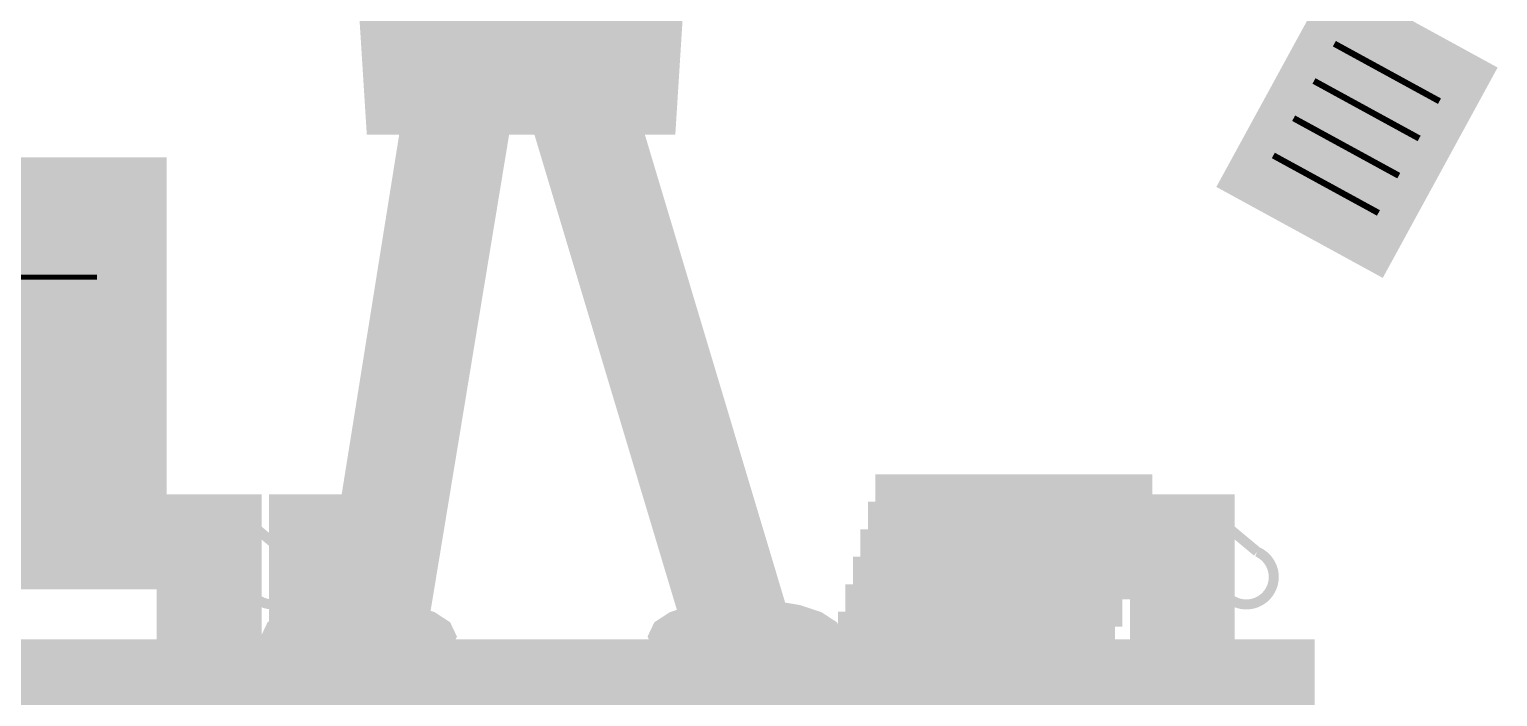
# Model space of a CAD drawing. Header units: millimetres. Extents: x 13 to 1587, y -16 to 1328.
# Drawn here: x 648 to 1236, y 532 to 799 of the extents above; entities that cross this region are included whole.
import ezdxf

# ---------------------------------------------------------------- set-up
doc = ezdxf.new("R2010")
doc.units = ezdxf.units.MM
doc.layers.add('BC_데모', color=7, linetype='Continuous')

msp = doc.modelspace()

# ---------------------------------------------------------------- hatches: boundary and pattern name
at = {"layer": 'BC_데모', "true_color": 0xf5f5f5}
msp.add_hatch(color=7, dxfattribs=at).paths.add_polyline_path([(786, 760), (904, 760), (914, 918), (776, 918)])
at = {"layer": 'BC_데모', "true_color": 0xfcfcf5}
msp.add_hatch(color=7, dxfattribs=at).paths.add_polyline_path([(1127.71, 737.29), (1189.14, 703.73), (1232.29, 782.71), (1170.86, 816.27)])
at = {"layer": 'BC_데모', "true_color": 0x28375a}
for points in [[(800, 762), (838, 762), (805, 562), (768, 562)], [(852, 762), (890, 762), (950, 562), (912, 562)]]:
    msp.add_hatch(color=159, dxfattribs=at).paths.add_polyline_path(points)
at = {"layer": 'BC_데모', "true_color": 0x3c3c3c}
msp.add_hatch(color=250, dxfattribs=at).paths.add_polyline_path([(470, 578), (700, 578), (700, 745), (470, 745)])
at = {"layer": 'BC_데모', "true_color": 0x19232d}
msp.add_hatch(color=250, dxfattribs=at).paths.add_polyline_path([(484, 592), (686, 592), (686, 731), (484, 731)])
at = {"layer": 'BC_데모', "true_color": 0xfafaf5}
for points in [[(990, 607), (1095, 607), (1095, 618), (990, 618)], [(987, 596), (1092, 596), (1092, 607), (987, 607)], [(984, 585), (1089, 585), (1089, 596), (984, 596)], [(981, 574), (1086, 574), (1086, 585), (981, 585)], [(978, 563), (1083, 563), (1083, 574), (978, 574)], [(975, 552), (1080, 552), (1080, 563), (975, 563)]]:
    msp.add_hatch(color=7, dxfattribs=at).paths.add_polyline_path(points)
at = {"layer": 'BC_데모', "true_color": 0xfafafa}
for points in [[(702, 552), (738, 552), (738, 610), (702, 610)], [(747, 552), (783, 552), (783, 610), (747, 610)], [(1092, 552), (1128, 552), (1128, 610), (1092, 610)]]:
    msp.add_hatch(color=7, dxfattribs=at).paths.add_polyline_path(points)
at = {"layer": 'BC_데모', "true_color": 0x8c5a32}
for points in [[(702, 570), (738, 570), (738, 590), (702, 590)], [(747, 570), (783, 570), (783, 590), (747, 590)], [(1092, 570), (1128, 570), (1128, 590), (1092, 590)]]:
    msp.add_hatch(color=37, dxfattribs=at).paths.add_polyline_path(points)
at = {"layer": 'BC_데모', "true_color": 0x141414}
for points in [[(816, 556), (814.24, 559.71), (809.12, 563.05), (801.16, 565.71), (791.12, 567.41), (780, 568), (768.88, 567.41), (758.84, 565.71), (750.88, 563.05), (745.76, 559.71), (744, 556), (745.76, 552.29), (750.88, 548.95), (758.84, 546.29), (768.88, 544.59), (780, 544), (791.12, 544.59), (801.16, 546.29), (809.12, 548.95), (814.24, 552.29)], [(971, 556), (969.24, 559.71), (964.12, 563.05), (956.16, 565.71), (946.12, 567.41), (935, 568), (923.88, 567.41), (913.84, 565.71), (905.88, 563.05), (900.76, 559.71), (899, 556), (900.76, 552.29), (905.88, 548.95), (913.84, 546.29), (923.88, 544.59), (935, 544), (946.12, 544.59), (956.16, 546.29), (964.12, 548.95), (969.24, 552.29)]]:
    msp.add_hatch(color=250, dxfattribs=at).paths.add_polyline_path(points)
at = {"layer": 'BC_데모', "true_color": 0xaa733c}
msp.add_hatch(color=35, dxfattribs=at).paths.add_polyline_path([(440, 520), (1160, 520), (1160, 552), (440, 552)])

# ---------------------------------------------------------------- linework, layer by layer
at = {"layer": 'BC_데모', "color": 250, "true_color": 0x141414, "const_width": 6}
for points in [[(786, 760), (904, 760), (914, 918), (776, 918)], [(839, 916), (852, 916), (872, 818), (858, 802), (845, 822)], [(1127.71, 737.29), (1189.14, 703.73), (1232.29, 782.71), (1170.86, 816.27)], [(800, 762), (838, 762), (805, 562), (768, 562)], [(852, 762), (890, 762), (950, 562), (912, 562)], [(470, 578), (700, 578), (700, 745), (470, 745)], [(990, 607), (1095, 607), (1095, 618), (990, 618)], [(702, 552), (738, 552), (738, 610), (702, 610)], [(747, 552), (783, 552), (783, 610), (747, 610)], [(1092, 552), (1128, 552), (1128, 610), (1092, 610)], [(987, 596), (1092, 596), (1092, 607), (987, 607)], [(984, 585), (1089, 585), (1089, 596), (984, 596)], [(981, 574), (1086, 574), (1086, 585), (981, 585)], [(978, 563), (1083, 563), (1083, 574), (978, 574)], [(816, 556), (814.24, 559.71), (809.12, 563.05), (801.16, 565.71), (791.12, 567.41), (780, 568), (768.88, 567.41), (758.84, 565.71), (750.88, 563.05), (745.76, 559.71), (744, 556), (745.76, 552.29), (750.88, 548.95), (758.84, 546.29), (768.88, 544.59), (780, 544), (791.12, 544.59), (801.16, 546.29), (809.12, 548.95), (814.24, 552.29)], [(971, 556), (969.24, 559.71), (964.12, 563.05), (956.16, 565.71), (946.12, 567.41), (935, 568), (923.88, 567.41), (913.84, 565.71), (905.88, 563.05), (900.76, 559.71), (899, 556), (900.76, 552.29), (905.88, 548.95), (913.84, 546.29), (923.88, 544.59), (935, 544), (946.12, 544.59), (956.16, 546.29), (964.12, 548.95), (969.24, 552.29)], [(975, 552), (1080, 552), (1080, 563), (975, 563)], [(440, 520), (1160, 520), (1160, 552), (440, 552)]]:
    msp.add_lwpolyline(points, close=True, dxfattribs=at)
at = {"layer": 'BC_데모', "color": 253, "true_color": 0x9696a0, "const_width": 2.5}
for points in [[(1170.92, 793.45), (1213.05, 770.43)], [(1162.77, 778.53), (1204.9, 755.51)], [(1154.62, 763.61), (1196.75, 740.6)], [(1146.47, 748.69), (1188.6, 725.68)]]:
    msp.add_lwpolyline(points, dxfattribs=at)
at = {"layer": 'BC_데모', "color": 19, "true_color": 0x3c281e, "const_width": 10}
msp.add_lwpolyline([(786, 762), (904, 762)], dxfattribs=at)
at = {"layer": 'BC_데모', "color": 161, "true_color": 0x5aa0ff, "const_width": 2}
msp.add_lwpolyline([(495, 700), (675, 700)], dxfattribs=at)
at = {"layer": 'BC_데모', "color": 103, "true_color": 0x50dc78, "const_width": 3}
msp.add_lwpolyline([(495, 610), (540, 640), (570, 625), (610, 660), (650, 650), (675, 690)], dxfattribs=at)
at = {"layer": 'BC_데모', "color": 250, "true_color": 0x141414, "const_width": 4}
for points in [[(738, 600), (750, 590, -1.2), (738, 572)], [(783, 600), (795, 590, -1.2), (783, 572)], [(1128, 600), (1140, 590, -1.2), (1128, 572)]]:
    msp.add_lwpolyline(points, format="xyb", dxfattribs=at)

doc.saveas('drawing.dxf')
